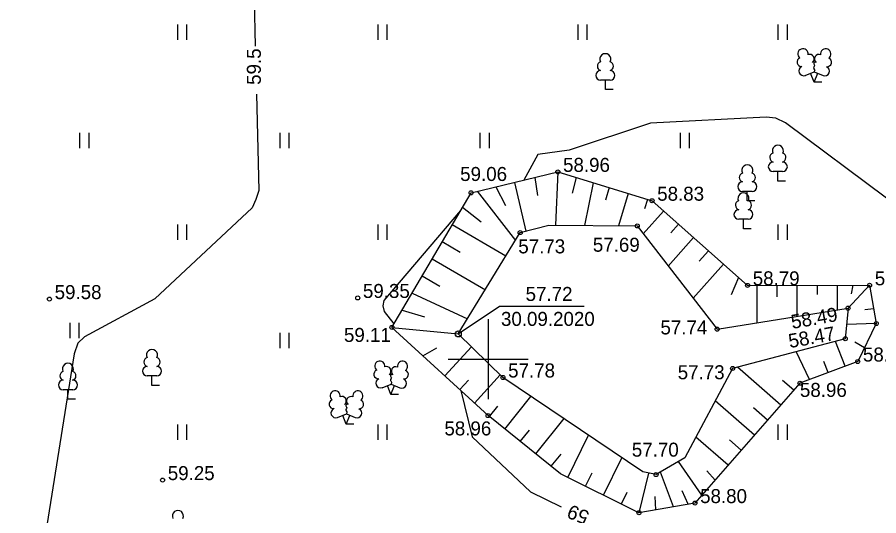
# Model space of a CAD drawing. Extents: x 641099 to 641614, y 6453870 to 6454751.
# Drawn here: x 641376.47 to 641419.52, y 6454242.16 to 6454267.09 of the extents above; entities that cross this region are included whole.
import ezdxf

# ---------------------------------------------------------------- set-up
doc = ezdxf.new("R2010")
doc.units = 0
for name, color, linetype in [('HALJASTUS', 7, 'Continuous'), ('HORISONTAAL-EH2000', 7, 'Continuous'), ('KORGUS-EH2000', 7, 'Continuous'), ('PUU', 7, 'Continuous'), ('VEEKOGU', 7, 'Continuous'), ('VORK', 7, 'Continuous')]:
    doc.layers.add(name, color=color, linetype=linetype)

msp = doc.modelspace()

# ---------------------------------------------------------------- linework, layer by layer
at = {"layer": 'HALJASTUS'}
for p, q in [((641384.481, 6454266.721), (641384.481, 6454265.96)), ((641384.936, 6454266.721), (641384.936, 6454265.96)), ((641394.481, 6454266.721), (641394.481, 6454265.96)), ((641394.936, 6454266.721), (641394.936, 6454265.96)), ((641404.481, 6454266.721), (641404.481, 6454265.96)), ((641404.936, 6454266.721), (641404.936, 6454265.96)), ((641414.481, 6454266.721), (641414.481, 6454265.96)), ((641414.936, 6454266.721), (641414.936, 6454265.96)), ((641379.589, 6454261.308), (641379.589, 6454260.547)), ((641380.044, 6454261.308), (641380.044, 6454260.547)), ((641389.589, 6454261.308), (641389.589, 6454260.547)), ((641390.044, 6454261.308), (641390.044, 6454260.547)), ((641399.589, 6454261.308), (641399.589, 6454260.547)), ((641400.044, 6454261.308), (641400.044, 6454260.547)), ((641409.589, 6454261.308), (641409.589, 6454260.547)), ((641410.044, 6454261.308), (641410.044, 6454260.547)), ((641384.481, 6454256.721), (641384.481, 6454255.96)), ((641384.936, 6454256.721), (641384.936, 6454255.96)), ((641394.481, 6454256.721), (641394.481, 6454255.96)), ((641394.936, 6454256.721), (641394.936, 6454255.96)), ((641414.481, 6454256.721), (641414.481, 6454255.96)), ((641414.936, 6454256.721), (641414.936, 6454255.96)), ((641379.095, 6454251.809), (641379.095, 6454251.048)), ((641379.55, 6454251.809), (641379.55, 6454251.048)), ((641389.589, 6454251.308), (641389.589, 6454250.547)), ((641390.044, 6454251.308), (641390.044, 6454250.547)), ((641384.481, 6454246.721), (641384.481, 6454245.96)), ((641384.936, 6454246.721), (641384.936, 6454245.96)), ((641394.481, 6454246.721), (641394.481, 6454245.96)), ((641394.936, 6454246.721), (641394.936, 6454245.96)), ((641414.481, 6454246.721), (641414.481, 6454245.96)), ((641414.936, 6454246.721), (641414.936, 6454245.96))]:
    msp.add_line(p, q, dxfattribs=at)
at = {"layer": 'HORISONTAAL-EH2000'}
for points in [[(641426.263, 6454277.452), (641425.998, 6454277.443), (641425.71, 6454277.499), (641423.378, 6454278.118), (641417.654, 6454277.692), (641417.375, 6454277.743), (641417.186, 6454277.938), (641413.74, 6454283.987), (641409.343, 6454297.237), (641408.891, 6454297.488), (641408.45, 6454297.337), (641403.889, 6454290.459), (641403.21, 6454289.976), (641402.501, 6454289.772), (641394.791, 6454290.836), (641393.924, 6454290.787), (641393.213, 6454290.504), (641390.756, 6454288.758), (641390.329, 6454288.206), (641390.043, 6454287.397), (641389.717, 6454283.973), (641388.923, 6454279.332), (641388.306, 6454267.983), (641388.363, 6454265.637)], [(641435.869, 6454276.811), (641434.122, 6454271.698), (641432.068, 6454268.737), (641431.573, 6454267.753), (641430.047, 6454265.805), (641425.031, 6454263.167), (641420.694, 6454258.187), (641420.31, 6454257.976), (641419.91, 6454258.044), (641414.859, 6454261.807), (641414.365, 6454262.041), (641413.884, 6454262.094), (641408.117, 6454261.789), (641404.05, 6454260.442), (641402.478, 6454260.218), (641401.782, 6454258.945)], [(641388.422, 6454263.243), (641388.539, 6454258.431), (641388.4, 6454257.968), (641388.211, 6454257.555), (641383.351, 6454253.016), (641379.84, 6454251.107), (641379.505, 6454250.794), (641379.309, 6454250.253), (641377.595, 6454239.48), (641377.287, 6454237.832), (641376.523, 6454235.662), (641376.423, 6454235.095), (641376.544, 6454234.598), (641379.046, 6454228.964), (641379.139, 6454228.872), (641379.269, 6454228.805), (641379.439, 6454228.822), (641379.58, 6454228.89), (641385.37, 6454232.968), (641393.32, 6454233.214), (641401.037, 6454229.408), (641402.626, 6454229.178)], [(641398.62, 6454257.418), (641394.789, 6454252.931), (641394.746, 6454252.666), (641394.797, 6454252.373), (641395.291, 6454251.756)], [(641398.631, 6454248.422), (641399.203, 6454246.11), (641402.119, 6454243.369), (641403.651, 6454242.615)]]:
    msp.add_lwpolyline(points, dxfattribs=at)
at = {"layer": 'KORGUS-EH2000'}
for centre in [(641403.481, 6454259.356), (641399.143, 6454258.308), (641408.186, 6454257.914), (641407.45, 6454256.651), (641401.599, 6454256.32), (641412.959, 6454253.684), (641419.056, 6454253.685), (641378.08, 6454252.996), (641393.483, 6454253.053), (641417.98, 6454252.543), (641395.188, 6454251.581), (641411.442, 6454251.493), (641419.391, 6454251.774), (641417.843, 6454251.014), (641418.464, 6454249.875), (641412.212, 6454249.531), (641400.738, 6454249.077), (641415.577, 6454248.792), (641399.996, 6454247.17), (641408.387, 6454244.22), (641383.733, 6454243.948), (641410.329, 6454242.799), (641407.536, 6454242.317)]:
    msp.add_circle(centre, 0.1, dxfattribs=at)
at = {"layer": 'PUU'}
for p, q in [((641415.846, 6454264.178), (641416.291, 6454264.353)), ((641416.286, 6454263.843), (641416.111, 6454264.283)), ((641416.286, 6454263.843), (641416.466, 6454264.283)), ((641416.291, 6454264.353), (641416.731, 6454264.173)), ((641406.098, 6454263.943), (641405.618, 6454263.943)), ((641405.858, 6454263.468), (641405.858, 6454263.943)), ((641416.666, 6454263.843), (641416.286, 6454263.843)), ((641406.238, 6454263.468), (641405.858, 6454263.468)), ((641414.713, 6454259.373), (641414.233, 6454259.373)), ((641414.473, 6454258.898), (641414.473, 6454259.373)), ((641414.853, 6454258.898), (641414.473, 6454258.898)), ((641413.187, 6454258.38), (641412.707, 6454258.38)), ((641412.947, 6454257.905), (641412.947, 6454258.38)), ((641413.327, 6454257.905), (641412.947, 6454257.905)), ((641412.996, 6454256.99), (641412.516, 6454256.99)), ((641412.756, 6454256.515), (641412.756, 6454256.99)), ((641413.136, 6454256.515), (641412.756, 6454256.515)), ((641383.444, 6454249.158), (641382.964, 6454249.158)), ((641383.204, 6454248.683), (641383.204, 6454249.158)), ((641383.584, 6454248.683), (641383.204, 6454248.683)), ((641394.704, 6454248.568), (641395.149, 6454248.743)), ((641395.144, 6454248.233), (641394.969, 6454248.673)), ((641395.144, 6454248.233), (641395.324, 6454248.673)), ((641395.149, 6454248.743), (641395.589, 6454248.563)), ((641379.243, 6454248.464), (641378.763, 6454248.464)), ((641379.003, 6454247.989), (641379.003, 6454248.464)), ((641395.524, 6454248.233), (641395.144, 6454248.233)), ((641379.383, 6454247.989), (641379.003, 6454247.989)), ((641392.471, 6454247.08), (641392.916, 6454247.255)), ((641392.911, 6454246.745), (641392.736, 6454247.185)), ((641392.911, 6454246.745), (641393.091, 6454247.185)), ((641392.916, 6454247.255), (641393.356, 6454247.075)), ((641393.291, 6454246.745), (641392.911, 6454246.745))]:
    msp.add_line(p, q, dxfattribs=at)
for points in [[(641416.291, 6454264.848), (641416.271, 6454264.773), (641416.271, 6454264.753), (641416.281, 6454264.723), (641416.301, 6454264.688), (641416.306, 6454264.668), (641416.291, 6454264.633), (641416.266, 6454264.583), (641416.261, 6454264.558), (641416.266, 6454264.543), (641416.276, 6454264.513), (641416.311, 6454264.453), (641416.316, 6454264.433), (641416.311, 6454264.413), (641416.296, 6454264.378), (641416.291, 6454264.353)], [(641395.149, 6454249.238), (641395.129, 6454249.163), (641395.129, 6454249.143), (641395.139, 6454249.113), (641395.159, 6454249.078), (641395.164, 6454249.058), (641395.149, 6454249.023), (641395.124, 6454248.973), (641395.119, 6454248.948), (641395.124, 6454248.933), (641395.134, 6454248.903), (641395.169, 6454248.843), (641395.174, 6454248.823), (641395.169, 6454248.803), (641395.154, 6454248.768), (641395.149, 6454248.743)], [(641392.916, 6454247.75), (641392.896, 6454247.675), (641392.896, 6454247.655), (641392.906, 6454247.625), (641392.926, 6454247.59), (641392.931, 6454247.57), (641392.916, 6454247.535), (641392.891, 6454247.485), (641392.886, 6454247.46), (641392.891, 6454247.445), (641392.901, 6454247.415), (641392.936, 6454247.355), (641392.941, 6454247.335), (641392.936, 6454247.315), (641392.921, 6454247.28), (641392.916, 6454247.255)]]:
    msp.add_lwpolyline(points, dxfattribs=at)
for centre, radius, start, end in [((641405.858, 6454264.988), 0.277, 332.5799, 207.4201), ((641415.729, 6454265.257), 0.256, 111.5027, 232.5173), ((641415.729, 6454265.257), 0.256, 350.4856, 111.5002), ((641416.865, 6454265.248), 0.256, 67.6168, 188.6314), ((641416.865, 6454265.248), 0.256, 306.5997, 67.6143), ((641405.688, 6454264.641), 0.233, 109.0217, 253.1415), ((641406.028, 6454264.641), 0.233, 286.8508, 70.9859), ((641415.655, 6454264.846), 0.224, 111.4304, 274.4987), ((641416.064, 6454265.007), 0.224, 308.5041, 111.5725), ((641416.29, 6454264.61), 0.237, 66.7655, 111.5015), ((641416.527, 6454265.002), 0.225, 67.7016, 230.5126), ((641416.932, 6454264.836), 0.224, 264.6183, 67.6866), ((641405.621, 6454264.18), 0.238, 90.0016, 269.3953), ((641406.095, 6454264.18), 0.238, 270.6047, 89.9984), ((641415.76, 6454264.401), 0.237, 111.5014, 291.5004), ((641416.821, 6454264.393), 0.237, 247.6166, 67.6155), ((641414.473, 6454260.418), 0.277, 332.5799, 207.4201), ((641414.303, 6454260.071), 0.233, 109.0217, 253.1415), ((641414.643, 6454260.071), 0.233, 286.8508, 70.9859), ((641412.947, 6454259.425), 0.277, 332.5799, 207.4201), ((641414.236, 6454259.61), 0.238, 90.0016, 269.3953), ((641414.71, 6454259.61), 0.238, 270.6047, 89.9984), ((641412.777, 6454259.078), 0.233, 109.0217, 253.1415), ((641413.117, 6454259.078), 0.233, 286.8508, 70.9859), ((641412.71, 6454258.617), 0.238, 90.0016, 269.3953), ((641413.184, 6454258.617), 0.238, 270.6047, 89.9984), ((641412.756, 6454258.035), 0.277, 332.5799, 207.4201), ((641412.586, 6454257.688), 0.233, 109.0217, 253.1415), ((641412.926, 6454257.688), 0.233, 286.8508, 70.9859), ((641412.519, 6454257.227), 0.238, 90.0016, 269.3953), ((641412.993, 6454257.227), 0.238, 270.6047, 89.9984), ((641383.204, 6454250.203), 0.277, 332.5799, 207.4201), ((641379.003, 6454249.509), 0.277, 332.5799, 207.4201), ((641383.034, 6454249.856), 0.233, 109.0217, 253.1415), ((641383.374, 6454249.856), 0.233, 286.8508, 70.9859), ((641394.587, 6454249.647), 0.256, 111.5027, 232.5173), ((641394.587, 6454249.647), 0.256, 350.4856, 111.5002), ((641395.723, 6454249.638), 0.256, 67.6168, 188.6314), ((641395.723, 6454249.638), 0.256, 306.5997, 67.6143), ((641378.833, 6454249.162), 0.233, 109.0217, 253.1415), ((641379.173, 6454249.162), 0.233, 286.8508, 70.9859), ((641382.967, 6454249.395), 0.238, 90.0016, 269.3953), ((641383.441, 6454249.395), 0.238, 270.6047, 89.9984), ((641394.513, 6454249.236), 0.224, 111.4304, 274.4987), ((641394.922, 6454249.397), 0.224, 308.5041, 111.5725), ((641395.385, 6454249.392), 0.225, 67.7016, 230.5126), ((641395.79, 6454249.226), 0.224, 264.6183, 67.6866), ((641378.766, 6454248.701), 0.238, 90.0016, 269.3953), ((641379.24, 6454248.701), 0.238, 270.6047, 89.9984), ((641394.618, 6454248.791), 0.237, 111.5014, 291.5004), ((641395.148, 6454249), 0.237, 66.7655, 111.5015), ((641395.679, 6454248.783), 0.237, 247.6166, 67.6155), ((641392.354, 6454248.159), 0.256, 111.5027, 232.5173), ((641392.354, 6454248.159), 0.256, 350.4856, 111.5002), ((641392.689, 6454247.909), 0.224, 308.5041, 111.5725), ((641393.152, 6454247.904), 0.225, 67.7016, 230.5126), ((641393.49, 6454248.15), 0.256, 67.6168, 188.6314), ((641393.49, 6454248.15), 0.256, 306.5997, 67.6143), ((641392.28, 6454247.748), 0.224, 111.4304, 274.4987), ((641392.915, 6454247.512), 0.237, 66.7655, 111.5015), ((641393.557, 6454247.738), 0.224, 264.6183, 67.6866), ((641392.385, 6454247.303), 0.237, 111.5014, 291.5004), ((641393.446, 6454247.295), 0.237, 247.6166, 67.6155), ((641384.497, 6454242.158), 0.277, 332.5799, 207.4201)]:
    msp.add_arc(centre, radius, start, end, dxfattribs=at)
at = {"layer": 'VEEKOGU'}
for p, q in [((641403.481, 6454259.356), (641403.357, 6454256.695)), ((641401.31, 6454258.83), (641401.89, 6454256.4)), ((641402.334, 6454259.079), (641402.458, 6454258.171)), ((641404.392, 6454259.077), (641404.204, 6454258.299)), ((641405.248, 6454258.815), (641404.806, 6454256.68)), ((641399.45, 6454258.39), (641401.361, 6454255.929)), ((641400.38, 6454258.61), (641400.86, 6454257.681)), ((641406.05, 6454258.57), (641405.86, 6454257.94)), ((641407, 6454258.28), (641406.51, 6454256.66)), ((641407.96, 6454257.98), (641407.81, 6454257.51)), ((641398.72, 6454257.59), (641399.646, 6454256.861)), ((641408.76, 6454257.4), (641407.75, 6454256.26)), ((641398.21, 6454256.73), (641400.89, 6454255.16)), ((641409.51, 6454256.74), (641409.13, 6454256.31)), ((641397.71, 6454255.87), (641398.6, 6454255.35)), ((641410.26, 6454256.07), (641409, 6454254.65)), ((641411.01, 6454255.41), (641410.55, 6454254.89)), ((641397.2, 6454255.01), (641399.86, 6454253.46)), ((641411.76, 6454254.75), (641410.24, 6454253.04)), ((641396.7, 6454254.16), (641397.58, 6454253.64)), ((641412.51, 6454254.08), (641412.139, 6454253.209)), ((641413.43, 6454253.68), (641413.43, 6454251.81)), ((641414.43, 6454253.68), (641414.43, 6454253.11)), ((641415.43, 6454253.68), (641415.43, 6454252.13)), ((641416.43, 6454253.68), (641416.43, 6454253.22)), ((641417.43, 6454253.68), (641417.43, 6454252.45)), ((641419.056, 6454253.685), (641417.98, 6454252.543)), ((641418.228, 6454253.685), (641418.132, 6454253.254)), ((641396.2, 6454253.3), (641398.973, 6454252.018)), ((641395.7, 6454252.44), (641396.826, 6454252.105)), ((641419.261, 6454252.518), (641418.814, 6454252.465)), ((641395.19, 6454251.58), (641398.506, 6454251.253)), ((641419.391, 6454251.774), (641417.907, 6454251.724)), ((641417.832, 6454249.638), (641417.36, 6454250.88)), ((641418.802, 6454250.568), (641418.324, 6454250.845)), ((641396.73, 6454250.166), (641397.443, 6454250.562)), ((641397.84, 6454249.16), (641399.17, 6454250.61)), ((641416.054, 6454248.971), (641415.39, 6454250.37)), ((641416.986, 6454249.321), (641416.77, 6454249.87)), ((641414.62, 6454247.69), (641412.45, 6454249.59)), ((641398.58, 6454248.48), (641399.01, 6454248.95)), ((641399.31, 6454247.8), (641400.6, 6454249.21)), ((641415.27, 6454248.44), (641414.71, 6454248.92)), ((641400.83, 6454246.5), (641402.14, 6454248.13)), ((641400.06, 6454247.12), (641400.48, 6454247.65)), ((641413.3, 6454246.19), (641411.35, 6454247.91)), ((641413.96, 6454246.94), (641413.25, 6454247.56)), ((641402.38, 6454245.26), (641403.79, 6454247.02)), ((641401.6, 6454245.88), (641402.06, 6454246.45)), ((641403.98, 6454244.08), (641405.02, 6454246.19)), ((641411.99, 6454244.69), (641410.38, 6454246.1)), ((641412.64, 6454245.44), (641412.05, 6454245.96)), ((641403.15, 6454244.64), (641403.64, 6454245.24)), ((641405.76, 6454243.2), (641406.68, 6454245.06)), ((641410.68, 6454243.2), (641409.506, 6454244.873)), ((641404.86, 6454243.65), (641405.19, 6454244.31)), ((641407.54, 6454242.32), (641408.029, 6454244.293)), ((641409.26, 6454242.62), (641408.616, 6454244.352)), ((641411.34, 6454243.95), (641410.928, 6454244.416)), ((641406.66, 6454242.76), (641406.95, 6454243.34)), ((641410, 6454242.74), (641409.687, 6454243.413)), ((641408.376, 6454242.462), (641408.339, 6454243.121))]:
    msp.add_line(p, q, dxfattribs=at)
for points in [[(641399.143, 6454258.308), (641403.481, 6454259.356), (641408.186, 6454257.914), (641412.959, 6454253.684), (641419.056, 6454253.685), (641419.391, 6454251.774), (641418.464, 6454249.875), (641415.577, 6454248.792), (641410.329, 6454242.799), (641407.536, 6454242.317), (641403.615, 6454244.261), (641399.996, 6454247.17), (641395.188, 6454251.581)], [(641401.599, 6454256.32), (641403.024, 6454256.699), (641407.45, 6454256.651), (641411.442, 6454251.493), (641417.98, 6454252.543), (641417.843, 6454251.014), (641412.212, 6454249.531), (641409.829, 6454245.055), (641408.387, 6454244.22), (641407.721, 6454244.355), (641400.738, 6454249.077), (641398.506, 6454251.253)]]:
    msp.add_lwpolyline(points, close=True, dxfattribs=at)
msp.add_lwpolyline([(641398.506, 6454251.253), (641400.566, 6454252.645), (641404.792, 6454252.645)], dxfattribs=at)
msp.add_circle((641398.506, 6454251.253), 0.15, dxfattribs=at)
at = {"layer": 'VORK'}
for p, q in [((641400, 6454252), (641400, 6454248)), ((641398, 6454250), (641402, 6454250))]:
    msp.add_line(p, q, dxfattribs=at)

# ---------------------------------------------------------------- texts
at = {"layer": 'HORISONTAAL-EH2000'}
for s, rotation, p in [('59.5', 90, (641388.643, 6454263.706)), ('59', 157.9025, (641405.106, 6454242.352))]:
    msp.add_text(s, height=0.7, rotation=rotation, dxfattribs=at).set_placement(p)
at = {"layer": 'KORGUS-EH2000'}
for s, p in [(' 58.96', (641403.481, 6454259.356)), (' 59.06', (641398.342, 6454258.901)), (' 58.83', (641408.186, 6454257.914)), (' 57.73', (641401.245, 6454255.283)), (' 57.69', (641404.971, 6454255.364)), (' 58.79', (641412.959, 6454253.684)), (' 58.91', (641419.056, 6454253.685)), (' 59.58', (641378.08, 6454252.996)), (' 59.35', (641393.483, 6454253.053)), (' 57.74', (641408.348, 6454251.23)), (' 59.11', (641392.536, 6454250.856)), (' 58.87', (641418.464, 6454249.875)), (' 57.78', (641400.738, 6454249.077)), (' 57.73', (641409.211, 6454248.99)), (' 58.96', (641415.316, 6454248.106)), (' 58.96', (641397.554, 6454246.182)), (' 57.70', (641406.919, 6454245.12)), (' 59.25', (641383.733, 6454243.948)), (' 58.80', (641410.329, 6454242.799))]:
    msp.add_text(s, height=0.7, dxfattribs=at).set_placement(p)
for s, rotation, p in [(' 58.49', 9.942, (641414.939, 6454251.458)), (' 58.47', 9.9694, (641414.814, 6454250.501))]:
    msp.add_text(s, height=0.7, rotation=rotation, dxfattribs=at).set_placement(p)
at = {"layer": 'VEEKOGU'}
for s, p in [('57.72', (641401.871, 6454252.904)), ('30.09.2020', (641400.64, 6454251.656))]:
    msp.add_text(s, height=0.7, dxfattribs=at).set_placement(p)

doc.saveas('drawing.dxf')
